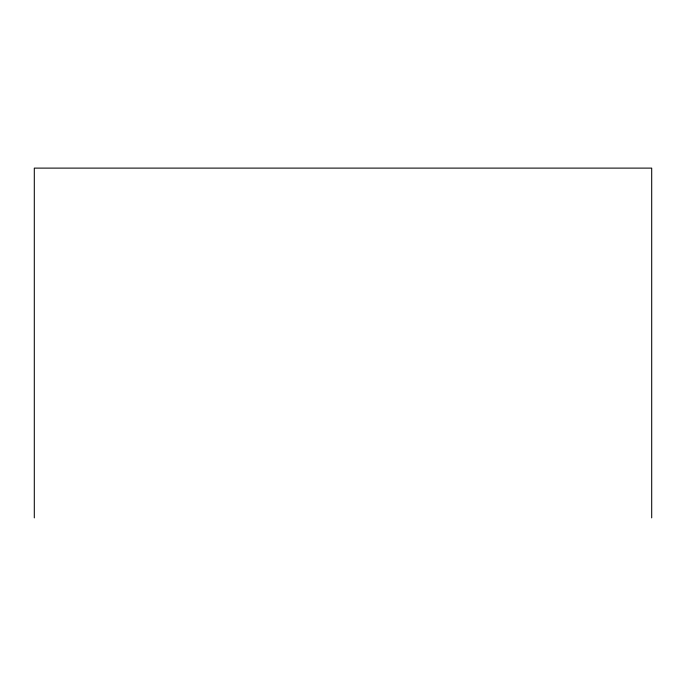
<?xml version="1.0" encoding="UTF-8"?>
<svg xmlns="http://www.w3.org/2000/svg" width="686" height="686" viewBox="0 0 686 686"><rect width="100%" height="100%" fill="white"/><g stroke="black" fill="none" stroke-linecap="round" stroke-linejoin="round"><path stroke-width="1.03" d="M651.7 517.887L651.7 168.113L34.3 168.113L34.3 517.887"/></g></svg>
